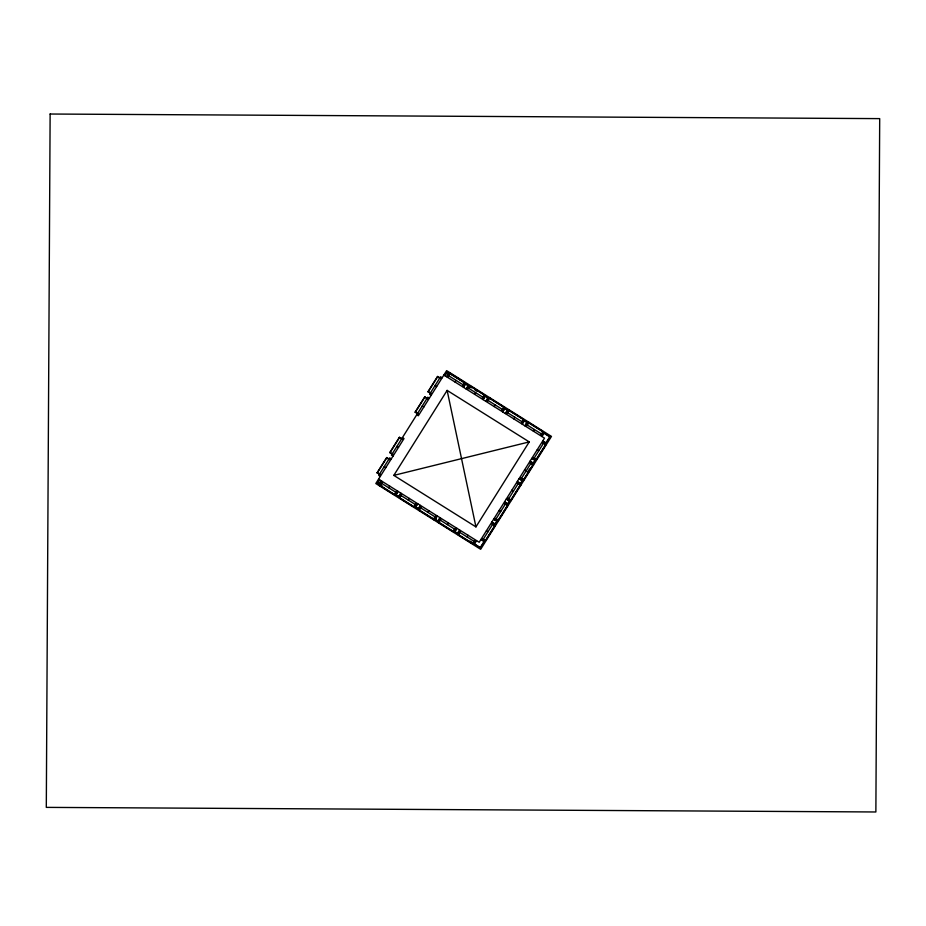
<?xml version="1.0" encoding="UTF-8"?>
<svg xmlns="http://www.w3.org/2000/svg" width="926" height="926" viewBox="0 0 926 926"><rect width="100%" height="100%" fill="white"/><g stroke="black" fill="none" stroke-linecap="round" stroke-linejoin="round"><path stroke-width="1.39" d="M377.16 472.92L386.871 457.629M389.962 452.698L399.592 437.35M415.218 412.255L424.918 396.965M428.125 391.872L437.743 376.523M379.359 479.645L377.125 483.21L379.243 484.541L380.447 482.62M444.677 375.528L446.911 371.963L449.029 373.294L447.825 375.215M379.625 479.818L377.565 483.106L379.151 484.101L381.211 480.814M444.943 375.69L447.003 372.402L448.589 373.398L446.529 376.685M379.521 485.861L382.276 481.474M448.196 376.384L450.117 373.317L464.898 382.704M380.065 485.594L381.929 482.608M448.462 376.558L450.325 373.572M393.816 475.385L447.131 390.402L529.244 441.91L475.941 526.894L393.816 475.385L529.244 441.91M388.654 487.77L389.684 486.127M455.002 381.998L456.032 380.355M394.36 494.553L396.062 491.845M462.757 385.517L464.632 382.542M397.104 490.78L394.569 494.808L379.799 485.421M463.023 385.691L464.945 382.623M396.86 492.921L395.657 494.843L398.84 496.834L400.044 494.912M464.239 385.505L465.442 383.595L468.625 385.586L467.422 387.496M398.157 491.44L396.096 494.727L398.747 496.394L400.808 493.107M463.475 387.323L465.535 384.035L468.186 385.691L466.125 388.978M401.259 494.727L399.337 497.794L414.223 507.02L399.442 497.621M467.792 388.677L469.714 385.61M399.65 497.875L401.525 494.901M468.058 388.839L469.922 385.864M408.25 500.063L409.28 498.42M474.598 394.291L475.628 392.647M413.957 506.846L415.82 503.871M482.353 397.81L484.217 394.835M414.165 507.101L416.087 504.033M482.62 397.983L484.541 394.916M416.457 505.214L415.253 507.124L418.436 509.126L419.628 507.205M483.835 397.798L485.039 395.877L488.21 397.879L487.018 399.789M417.753 503.732L415.693 507.02L418.332 508.687L420.404 505.388M483.071 399.604L485.131 396.316L487.782 397.983L485.722 401.271M418.714 510.446L420.855 507.02M487.377 400.97L489.53 397.555M419.246 510.168L421.122 507.193M487.643 401.132L489.518 398.157M427.847 512.356L428.877 510.712M494.195 406.583L495.225 404.94M433.542 519.139L435.417 516.152M501.938 410.102L503.813 407.116M433.542 519.741L435.683 516.326M502.205 410.276L504.357 406.85M436.053 517.495L434.85 519.417L438.021 521.407L439.225 519.498M503.431 410.091L504.635 408.169L507.807 410.16L506.603 412.082M437.35 516.025L435.278 519.312L437.929 520.968L439.989 517.68M502.668 411.896L504.728 408.609L507.367 410.276L505.307 413.563M440.452 519.312L438.519 522.38L453.346 531.674L455.279 528.619M506.973 413.262L508.895 410.195M438.843 522.461L440.707 519.474M507.24 413.424L509.115 410.438M447.432 524.637L448.462 522.993M513.78 418.876L514.81 417.232M453.138 531.431L455.013 528.445M521.535 422.395L523.41 419.409M521.801 422.557L523.722 419.501M455.638 529.788L454.435 531.709L457.618 533.7L458.821 531.779M523.016 422.383L524.22 420.462L527.403 422.453L526.2 424.374M456.935 528.318L454.874 531.605L457.525 533.26L459.585 529.973M522.252 424.189L524.313 420.902L526.963 422.569L524.903 425.856M460.037 531.605L458.115 534.672L473.001 543.886M526.57 425.555L528.711 422.129M458.439 534.753L460.303 531.767M526.836 425.717L528.7 422.731M467.028 536.93L468.058 535.286M533.376 431.169L534.406 429.525M472.735 543.724L474.598 540.738M541.131 434.688L543.006 431.701M472.943 543.967L474.864 540.9M541.397 434.85L543.319 431.782L528.491 422.488M475.235 542.08L474.031 544.002L480.386 547.984L484.518 541.409L482.654 540.252M542.613 434.676L543.817 432.755L550.171 436.736L546.051 443.311L544.199 442.153M476.531 540.599L474.471 543.898L480.293 547.544L484.078 541.513L480.895 539.522M541.849 436.482L543.909 433.194L549.731 436.852L545.958 442.871L542.775 440.88M482.492 540.518L493.489 522.982M495.202 520.25L506.209 502.714M507.923 499.971L518.93 482.434M520.644 479.691L531.651 462.155M533.364 459.412L544.361 441.876M527.369 472.515L529.591 468.973M485.317 540.772L494.947 525.424M498.038 520.493L507.656 505.145M510.758 500.214L520.377 484.865M523.479 479.934L533.098 464.597M545.819 444.318L536.189 459.666L545.981 444.422L543.018 442.559M507.83 505.249L498.2 520.597L495.236 518.734M510.92 500.318L520.47 484.923M533.179 464.644L523.641 480.038L520.678 478.186M484.483 394.997L469.656 385.691L484.437 395.089M504.08 407.29L489.252 397.983L504.022 407.371M508.849 410.276L523.676 419.582L508.791 410.368M450.013 373.491L464.84 382.797M528.387 422.661L543.215 431.956M449.909 373.653L464.736 382.959M469.25 386.35L471.531 387.786M474.945 389.927L477.226 391.362M447.559 375.042L464.505 385.679M467.155 387.334L484.101 397.96M486.752 399.627L503.698 410.253M506.337 411.92L523.283 422.545M525.933 424.212L542.879 434.838M443.878 375.03L544.5 438.137L479.182 542.266L378.572 479.147M442.165 377.762L440.579 376.766L429.571 394.302L431.169 395.309M440.545 378.283L437.581 376.419L427.951 391.767L430.914 393.619M437.489 376.743L440.371 378.549M542.844 442.836L545.727 444.642M435.07 385.54L436.667 386.536M537.277 449.654L538.863 450.649M428.206 391.536L431.088 393.353M533.573 457.629L536.455 459.446M533.399 457.907L536.362 459.771M533.538 459.146L535.39 460.303L533.33 463.59L531.478 462.433M531.779 458.416L534.95 460.407L533.237 463.15L530.054 461.16M429.34 398.203L427.754 397.208L391.42 455.141L393.006 456.136M530.297 462.838L533.607 464.91M427.719 398.724L424.756 396.86L415.137 412.209L418.101 414.061M530.135 463.116L533.017 464.921M424.664 397.185L427.546 398.99M524.556 469.922L526.142 470.929M422.256 405.982L423.842 406.977M520.852 477.909L523.734 479.714M415.38 411.977L418.263 413.795M520.817 479.413L522.669 480.582L520.609 483.87L518.757 482.701M519.058 478.696L522.229 480.687L520.516 483.43L517.333 481.439M416.746 414.744L418.344 415.739L446.633 370.643L551.479 436.412L480.663 549.303L375.817 483.534L404.002 438.6L402.416 437.604M517.588 483.117L520.887 485.189M517.414 483.395L520.296 485.201M511.835 490.201L513.421 491.197M508.131 498.188L511.013 499.994M507.957 498.466L511.256 500.538M508.096 499.693L509.948 500.862L507.888 504.149L506.036 502.98M506.337 498.975L509.52 500.966L507.795 503.709L504.624 501.707M402.382 439.109L399.419 437.246L389.8 452.594L392.763 454.458M504.867 503.397L508.166 505.469M399.326 437.57L402.208 439.387M504.693 503.663L507.575 505.48M396.918 446.367L398.504 447.362M499.114 510.481L500.711 511.476M390.054 452.374L392.937 454.18M495.41 518.467L498.292 520.273M495.375 519.972L497.227 521.13L495.167 524.417L493.315 523.259M493.616 519.243L496.799 521.245L495.074 523.977L491.903 521.986M391.281 458.879L389.696 457.872L378.699 475.408L380.285 476.415M389.661 459.389L386.709 457.525L377.079 472.873L380.042 474.725M492.146 523.665L495.109 525.528L485.398 540.819L482.515 539.013M386.617 457.849L389.499 459.655M491.972 523.942L494.854 525.748M384.197 466.646L385.783 467.642M486.405 530.76L487.99 531.755M377.333 472.642L380.216 474.459M482.689 538.735L485.571 540.553M380.181 482.458L397.127 493.083M399.777 494.75L416.723 505.376M419.374 507.031L436.32 517.669M438.959 519.324L455.905 529.961M458.555 531.617L475.501 542.242M380.216 484.761L382.496 486.196M469.991 541.085L473.406 543.226M379.857 485.34L394.684 494.634M419.038 509.913L433.866 519.22M438.635 522.206L453.462 531.512M458.22 534.499L473.047 543.805M418.934 510.087L433.808 519.301M447.131 390.402L475.941 526.894M50.131 114.025L46.3 807.379L875.869 811.975L879.7 118.621L50.131 114.025"/></g></svg>
